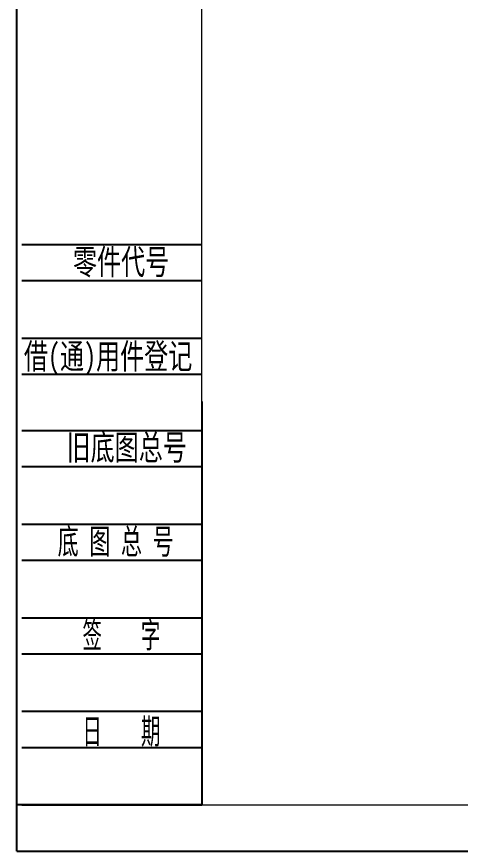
# Model space of a CAD drawing. Header units: millimetres. Extents: x 0 to 297, y 0 to 210.
# Drawn here: x 0 to 61.6, y 0 to 115.9 of the extents above; entities that cross this region are included whole.
import ezdxf

# ---------------------------------------------------------------- set-up
doc = ezdxf.new("R2010")
doc.units = ezdxf.units.MM
doc.layers.add('图框', color=7, linetype='Continuous')
doc.styles.add('SLDTEXTSTYLE0', font='TXT', dxfattribs={"width": 0.7, "bigfont": 'bigfont'})
doc.styles.add('SLDTEXTSTYLE2', font='TXT', dxfattribs={"width": 0.614286, "bigfont": 'bigfont'})
doc.styles.add('SLDTEXTSTYLE4', font='TXT', dxfattribs={"width": 0.566667, "bigfont": 'bigfont'})

msp = doc.modelspace()

# ---------------------------------------------------------------- linework, layer by layer
at = {"layer": '图框'}
for p, q in [((0, 0), (0, 210)), ((0.733, 84.221), (25.733, 84.221)), ((0.733, 79.221), (25.733, 79.221)), ((0.733, 71.221), (25.733, 71.221)), ((0.733, 66.221), (25.733, 66.221)), ((25.733, 62.431), (25.733, 6.431)), ((0.733, 58.431), (25.733, 58.431)), ((0.733, 53.431), (25.733, 53.431)), ((0.733, 45.431), (25.733, 45.431)), ((0.733, 40.431), (25.733, 40.431)), ((0.733, 32.431), (25.733, 32.431)), ((0.733, 27.431), (25.733, 27.431)), ((0.733, 19.431), (25.733, 19.431)), ((0.733, 14.431), (25.733, 14.431)), ((25.733, 6.431), (0, 6.431)), ((0.733, 6.431), (25.733, 6.431)), ((0, 0), (297, 0))]:
    msp.add_line(p, q, dxfattribs=at)
at = {"layer": '图框', "linetype": 'Continuous', "lineweight": 15}
for q in [(25.733, 205.431), (292.733, 6.431)]:
    msp.add_line((25.733, 6.431), q, dxfattribs=at)

# ---------------------------------------------------------------- texts
at = {"layer": '图框', "char_height": 3.5}
for s, insert, attachment_point, style in [('{\\fFangSong|b0|i0|c134|p49;零件代号}', (7.816, 83.58), 1, 'SLDTEXTSTYLE0'), ('{\\fFangSong|b0|i0|c134|p49;借(通)用件登记}', (1.002, 70.473), 1, 'SLDTEXTSTYLE0'), ('{\\fFangSong|b0|i0|c134|p49;旧底图总号}', (6.927, 57.824), 1, 'SLDTEXTSTYLE0'), ('{\\fFangSong|b0|i0|c134|p49;底 图 总 号}', (5.68, 44.766), 1, 'SLDTEXTSTYLE2'), ('{\\fFangSong|b0|i0|c134|p49;签    字}', (14.543, 31.764), 2, 'SLDTEXTSTYLE4'), ('{\\fFangSong|b0|i0|c134|p49;日    期}', (14.543, 18.414), 2, 'SLDTEXTSTYLE4')]:
    msp.add_mtext(s, dxfattribs=dict(at, insert=insert, attachment_point=attachment_point, style=style))

doc.saveas('drawing.dxf')
